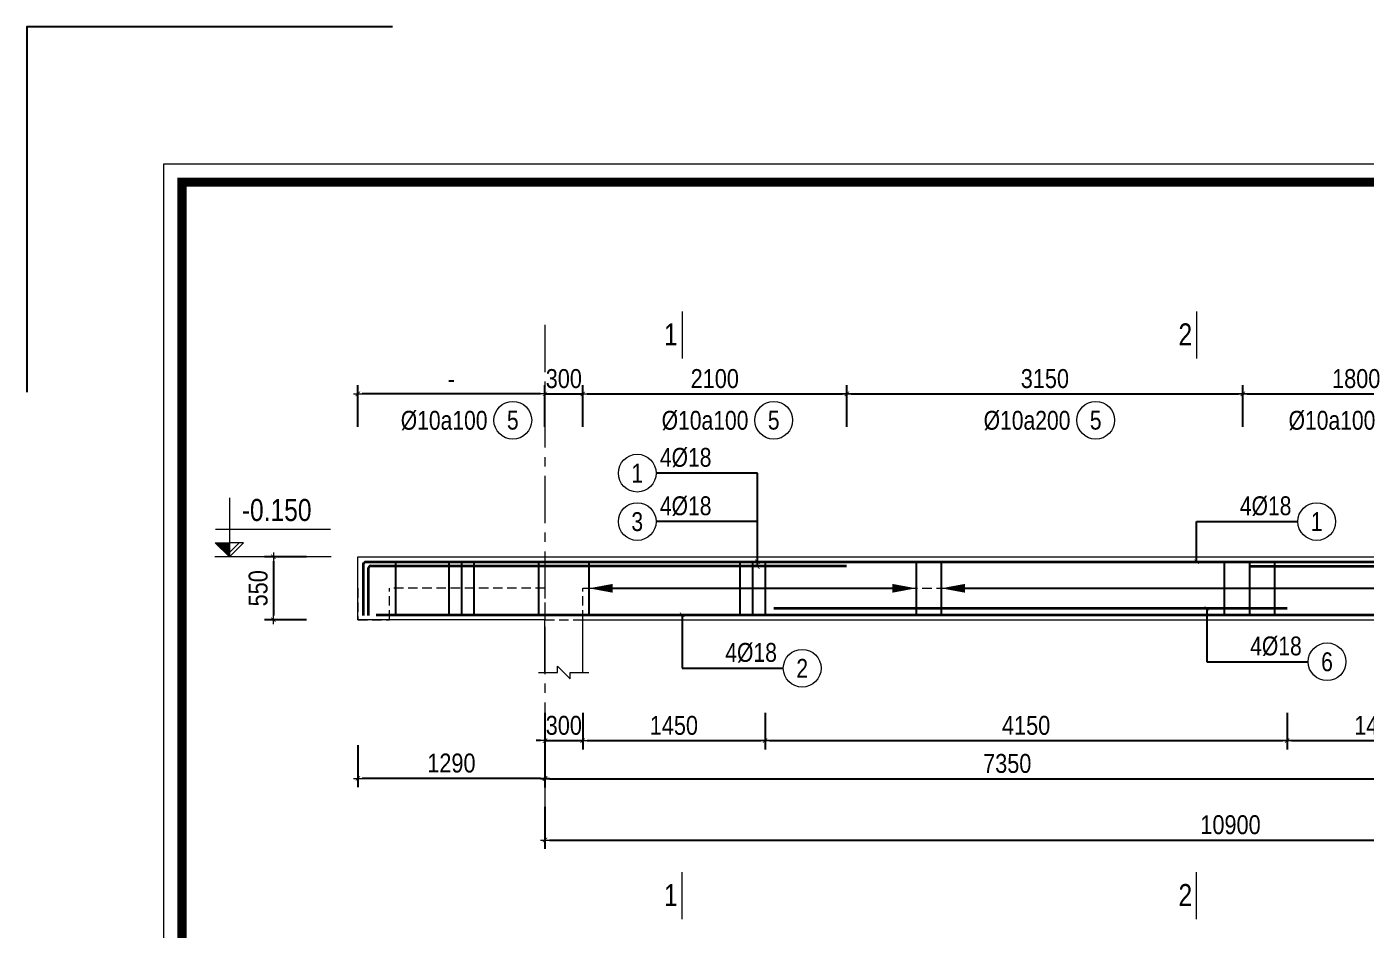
# Model space of a CAD drawing. Header units: millimetres. Extents: x 397144 to 10081729, y 99180 to 1327802.
# Drawn here: x 4906481 to 4917129, y 715401 to 722579 of the extents above; entities that cross this region are included whole.
import ezdxf
from ezdxf.enums import TextEntityAlignment as Align

# ---------------------------------------------------------------- set-up
doc = ezdxf.new("R2010")
doc.units = ezdxf.units.MM
doc.header["$PDSIZE"] = -10
doc.linetypes.add('CENTER', pattern=[2, 1.25, -0.25, 0.25, -0.25])
doc.linetypes.add('HIDDEN', pattern=[0.375, 0.25, -0.125])
doc.layers.get('0').update_dxf_attribs({"linetype": 'CONTINUOUS'})
doc.layers.get('Defpoints').update_dxf_attribs({"color": 12, "linetype": 'CONTINUOUS'})
for name, color, linetype, lineweight in [('kata_dim', 8, 'CONTINUOUS', 13), ('kata_grid', 8, 'CENTER', 13), ('kata_net khuat', 9, 'HIDDEN', 5), ('kata_net manh', 8, 'CONTINUOUS', 5), ('kata_net thay', 4, 'CONTINUOUS', 20), ('kata_text', 7, 'CONTINUOUS', 20), ('kata_thep chu', 1, 'CONTINUOUS', 35), ('kata_thep dai', 220, 'CONTINUOUS', 25)]:
    doc.layers.add(name, color=color, linetype=linetype, lineweight=lineweight)
doc.styles.add('kata_text', font='arial.ttf', dxfattribs={"width": 0.8})
doc.styles.add('Star-HelCon', font='VHELVCN_0.TTF')
doc.dimstyles.new('kata_dim_70', dxfattribs={"dimscale": 70, "dimtxt": 2.15, "dimasz": 0.5, "dimexe": 1, "dimexo": 2, "dimtad": 1, "dimdec": 0, "dimrnd": 5, "dimzin": 0, "dimdsep": 46, "dimtxsty": 'Star-HelCon', "dimblk": 'kata_block_ArchTick', "dimcen": 0.09, "dimdle": 1.2, "dimclrd": 8, "dimclre": 8, "dimclrt": 3, "dimadec": 0, "dimazin": 0, "dimtfac": 1, "dimtdec": 0, "dimtix": 1, "dimtmove": 2, "dimatfit": 3, "dimfxl": 3.75, "dimfxlon": 1, "dimtolj": 1, "dimtzin": 0, "dimarcsym": 0})
doc.dimstyles.new('kata_rai_thep', dxfattribs={"dimtxt": 2, "dimasz": 1, "dimexe": 0, "dimexo": 0, "dimtad": 1, "dimdec": 0, "dimzin": 12, "dimdsep": 46, "dimtxsty": 'kata_text', "dimblk": 'kata_block_RUNTIC', "dimcen": 0, "dimse1": 1, "dimse2": 1, "dimclrd": 6, "dimclre": 6, "dimclrt": 7, "dimadec": 0, "dimazin": 3, "dimtfac": 1, "dimtdec": 0, "dimtmove": 2, "dimatfit": 3, "dimldrblk": 'kata_block_LEADERTIC', "dimfxl": 1, "dimtolj": 1, "dimtzin": 0, "dimlwd": -1, "dimlwe": -1, "dimarcsym": 0})

# ---------------------------------------------------------------- blocks, each defined once
blk = doc.blocks.new('kata_block_ArchTick')
at = {"color": 8}
blk.add_line((1, 0), (-1, 0), dxfattribs=at)
at = {"color": 8, "const_width": 0.15}
blk.add_lwpolyline([(-0.5, -0.5), (0.5, 0.5)], dxfattribs=at)
blk = doc.blocks.new('*D21')
at = {"layer": 'Defpoints', "color": 0, "transparency": 16777216}
for p in [(4910900.505441619, 719662.5706459975), (4910600.505441619, 718367.5706459975), (4910900.505441619, 718367.5706459975)]:
    blk.add_point(p, dxfattribs=at)
at = {"layer": 'kata_dim', "color": 8, "lineweight": -2, "transparency": 16777216}
for p, q in [((4910600.505441619, 719400.0706459975), (4910600.505441619, 719732.5706459975)), ((4910900.505441619, 719400.0706459975), (4910900.505441619, 719732.5706459975)), ((4910565.505441619, 719662.5706459975), (4910530.505441619, 719662.5706459975)), ((4910600.505441619, 719662.5706459975), (4910900.505441619, 719662.5706459975)), ((4910935.505441619, 719662.5706459975), (4910970.505441619, 719662.5706459975))]:
    blk.add_line(p, q, dxfattribs=at)
at = {"layer": 'kata_dim', "color": 8, "lineweight": -2, "transparency": 16777216, "xscale": 35, "yscale": 35, "zscale": 35}
blk.add_blockref('kata_block_ArchTick', (4910600.505441619, 719662.5706459975), dxfattribs=at)
at = {"layer": 'kata_dim', "color": 8, "lineweight": -2, "transparency": 16777216, "xscale": 35, "yscale": 35, "zscale": 35, "rotation": 180}
blk.add_blockref('kata_block_ArchTick', (4910900.505441619, 719662.5706459975), dxfattribs=at)
at = {"layer": 'kata_dim', "color": 3, "transparency": 16777216, "insert": (4910750.505441619, 719783.1759793309), "char_height": 150.5, "attachment_point": 5, "style": 'Star-HelCon'}
blk.add_mtext('\\A1;300', dxfattribs=at)
blk = doc.blocks.new('*D22')
at = {"layer": 'Defpoints', "color": 0, "transparency": 16777216}
for p in [(4913000.505441619, 719662.5706459975), (4910900.505441619, 718367.5706459975), (4913000.505441619, 718367.5706459975)]:
    blk.add_point(p, dxfattribs=at)
at = {"layer": 'kata_dim', "color": 8, "lineweight": -2, "transparency": 16777216}
for p, q in [((4910900.505441619, 719400.0706459975), (4910900.505441619, 719732.5706459975)), ((4913000.505441619, 719400.0706459975), (4913000.505441619, 719732.5706459975)), ((4910935.505441619, 719662.5706459975), (4912965.505441619, 719662.5706459975))]:
    blk.add_line(p, q, dxfattribs=at)
at = {"layer": 'kata_dim', "color": 8, "lineweight": -2, "transparency": 16777216, "xscale": 35, "yscale": 35, "zscale": 35, "rotation": 180}
blk.add_blockref('kata_block_ArchTick', (4910900.505441619, 719662.5706459975), dxfattribs=at)
at = {"layer": 'kata_dim', "color": 8, "lineweight": -2, "transparency": 16777216, "xscale": 35, "yscale": 35, "zscale": 35}
blk.add_blockref('kata_block_ArchTick', (4913000.505441619, 719662.5706459975), dxfattribs=at)
at = {"layer": 'kata_dim', "color": 3, "transparency": 16777216, "insert": (4911950.505441619, 719783.1759793309), "char_height": 150.5, "attachment_point": 5, "style": 'Star-HelCon'}
blk.add_mtext('\\A1;2100', dxfattribs=at)
blk = doc.blocks.new('*D23')
at = {"layer": 'Defpoints', "color": 0, "transparency": 16777216}
for p in [(4916148.992663968, 719662.5706459975), (4913000.505441619, 718367.5706459975), (4916148.992663968, 718367.5706459975)]:
    blk.add_point(p, dxfattribs=at)
at = {"layer": 'kata_dim', "color": 8, "lineweight": -2, "transparency": 16777216}
for p, q in [((4913000.505441619, 719400.0706459975), (4913000.505441619, 719732.5706459975)), ((4916148.992663968, 719400.0706459975), (4916148.992663968, 719732.5706459975)), ((4913035.505441619, 719662.5706459975), (4916113.992663968, 719662.5706459975))]:
    blk.add_line(p, q, dxfattribs=at)
at = {"layer": 'kata_dim', "color": 8, "lineweight": -2, "transparency": 16777216, "xscale": 35, "yscale": 35, "zscale": 35, "rotation": 180}
blk.add_blockref('kata_block_ArchTick', (4913000.505441619, 719662.5706459975), dxfattribs=at)
at = {"layer": 'kata_dim', "color": 8, "lineweight": -2, "transparency": 16777216, "xscale": 35, "yscale": 35, "zscale": 35}
blk.add_blockref('kata_block_ArchTick', (4916148.992663968, 719662.5706459975), dxfattribs=at)
at = {"layer": 'kata_dim', "color": 3, "transparency": 16777216, "insert": (4914574.749052794, 719783.1759793309), "char_height": 150.5, "attachment_point": 5, "style": 'Star-HelCon'}
blk.add_mtext('\\A1;3150', dxfattribs=at)
blk = doc.blocks.new('*D24')
at = {"layer": 'Defpoints', "color": 0, "transparency": 16777216}
for p in [(4917950.505441621, 719662.5706459975), (4916148.992663968, 718367.5706459975), (4917950.505441621, 718367.5706459975)]:
    blk.add_point(p, dxfattribs=at)
at = {"layer": 'kata_dim', "color": 8, "lineweight": -2, "transparency": 16777216}
for p, q in [((4916148.992663968, 719400.0706459975), (4916148.992663968, 719732.5706459975)), ((4917950.505441621, 719400.0706459975), (4917950.505441621, 719732.5706459975)), ((4916183.992663968, 719662.5706459975), (4917915.505441621, 719662.5706459975))]:
    blk.add_line(p, q, dxfattribs=at)
at = {"layer": 'kata_dim', "color": 8, "lineweight": -2, "transparency": 16777216, "xscale": 35, "yscale": 35, "zscale": 35, "rotation": 180}
blk.add_blockref('kata_block_ArchTick', (4916148.992663968, 719662.5706459975), dxfattribs=at)
at = {"layer": 'kata_dim', "color": 8, "lineweight": -2, "transparency": 16777216, "xscale": 35, "yscale": 35, "zscale": 35}
blk.add_blockref('kata_block_ArchTick', (4917950.505441621, 719662.5706459975), dxfattribs=at)
at = {"layer": 'kata_dim', "color": 3, "transparency": 16777216, "insert": (4917049.749052795, 719783.1759793309), "char_height": 150.5, "attachment_point": 5, "style": 'Star-HelCon'}
blk.add_mtext('\\A1;1800', dxfattribs=at)
blk = doc.blocks.new('*D25')
at = {"layer": 'Defpoints', "color": 0, "transparency": 16777216}
for p in [(4909371.840903996, 718367.5706459978), (4908441.840904029, 717867.5706459978), (4909371.840903996, 717867.5706459978)]:
    blk.add_point(p, dxfattribs=at)
at = {"layer": 'kata_dim', "color": 8, "lineweight": -2, "transparency": 16777216}
for p, q in [((4908704.340904029, 718367.5706459978), (4908371.840904029, 718367.5706459978)), ((4908441.840904029, 718332.5706459978), (4908441.840904029, 717902.5706459978)), ((4908704.340904029, 717867.5706459978), (4908371.840904029, 717867.5706459978))]:
    blk.add_line(p, q, dxfattribs=at)
at = {"layer": 'kata_dim', "color": 8, "lineweight": -2, "transparency": 16777216, "xscale": 35, "yscale": 35, "zscale": 35}
for p, rotation in [((4908441.840904029, 718367.5706459978), 90), ((4908441.840904029, 717867.5706459978), 270)]:
    blk.add_blockref('kata_block_ArchTick', p, dxfattribs=dict(at, rotation=rotation))
at = {"layer": 'kata_dim', "color": 3, "transparency": 16777216, "insert": (4908321.235570695, 718117.5706459963), "char_height": 150.5, "attachment_point": 5, "rotation": 90, "style": 'Star-HelCon'}
blk.add_mtext('\\A1;550', dxfattribs=at)
blk = doc.blocks.new('kata_block_CT')
blk.add_hatch(color=256).paths.add_polyline_path([(0, 1.596954857557648), (-1.612010908633238, 1.596954857557648), (0, 0)])
at = {"ltscale": 50}
h = blk.add_hatch(dxfattribs=at)
h.set_pattern_fill('ANSI31', color=8, scale=1.406250541793835, style=0)
h.set_pattern_definition([(45.00000000000001, (0, 5.456968210637569e-12), (-3.157122508925224, 3.157122508925225), [])])
h.paths.add_polyline_path([(0, 1.596954857557648), (0, 0), (1.612010908924276, 1.596954857557648)])
at = {"color": 8, "ltscale": 50}
for p, q in [((-1.592704896858777, 3.140833880479477), (11.46947077315417, 3.140833880479477)), ((11.56125648126181, 5.456968210637569e-12), (-1.63869572513795, 5.456968210637569e-12))]:
    blk.add_line(p, q, dxfattribs=at)
for points in [[(0, 6.69495074864426), (0, 0)], [(0, 0), (-1.612010908633238, 1.596954857557648), (0, 1.596954857557648)], [(0, 0), (1.612010908924276, 1.596954857557648), (0, 1.596954857557648)]]:
    blk.add_lwpolyline(points, dxfattribs=at)
at = {"color": 3, "style": 'kata_text', "width": 0.8}
blk.add_attdef('CT', (1.409564409346785, 4.068271311703938), '', height=2.5, dxfattribs=at)
blk = doc.blocks.new('*D26')
at = {"layer": 'Defpoints', "color": 0, "transparency": 16777216}
for p in [(4910600.505441619, 717267.0839927031), (4910900.505441619, 717267.0839927031), (4910900.505441619, 716907.0839927031)]:
    blk.add_point(p, dxfattribs=at)
at = {"layer": 'kata_dim', "color": 8, "lineweight": -2, "transparency": 16777216}
for p, q in [((4910600.505441619, 717127.0839927031), (4910600.505441619, 716837.0839927031)), ((4910900.505441619, 717127.0839927031), (4910900.505441619, 716837.0839927031)), ((4910565.505441619, 716907.0839927031), (4910530.505441619, 716907.0839927031)), ((4910600.505441619, 716907.0839927031), (4910900.505441619, 716907.0839927031)), ((4910935.505441619, 716907.0839927031), (4910970.505441619, 716907.0839927031))]:
    blk.add_line(p, q, dxfattribs=at)
at = {"layer": 'kata_dim', "color": 8, "lineweight": -2, "transparency": 16777216, "xscale": 35, "yscale": 35, "zscale": 35}
blk.add_blockref('kata_block_ArchTick', (4910600.505441619, 716907.0839927031), dxfattribs=at)
at = {"layer": 'kata_dim', "color": 8, "lineweight": -2, "transparency": 16777216, "xscale": 35, "yscale": 35, "zscale": 35, "rotation": 180}
blk.add_blockref('kata_block_ArchTick', (4910900.505441619, 716907.0839927031), dxfattribs=at)
at = {"layer": 'kata_dim', "color": 3, "transparency": 16777216, "insert": (4910750.505441619, 717027.6893260365), "char_height": 150.5, "attachment_point": 5, "style": 'Star-HelCon'}
blk.add_mtext('\\A1;300', dxfattribs=at)
blk = doc.blocks.new('*D27')
at = {"layer": 'Defpoints', "color": 0, "transparency": 16777216}
for p in [(4921500.505441619, 717867.5706459975), (4910600.505441619, 717447.5706459975), (4921500.505441619, 716117.5706459975)]:
    blk.add_point(p, dxfattribs=at)
at = {"layer": 'kata_dim', "color": 8, "lineweight": -2, "transparency": 16777216}
for p, q in [((4910600.505441619, 716380.0706459975), (4910600.505441619, 716047.5706459975)), ((4921500.505441619, 716380.0706459975), (4921500.505441619, 716047.5706459975)), ((4910635.505441619, 716117.5706459975), (4921465.505441619, 716117.5706459975))]:
    blk.add_line(p, q, dxfattribs=at)
at = {"layer": 'kata_dim', "color": 8, "lineweight": -2, "transparency": 16777216, "xscale": 35, "yscale": 35, "zscale": 35, "rotation": 180}
blk.add_blockref('kata_block_ArchTick', (4910600.505441619, 716117.5706459975), dxfattribs=at)
at = {"layer": 'kata_dim', "color": 8, "lineweight": -2, "transparency": 16777216, "xscale": 35, "yscale": 35, "zscale": 35}
blk.add_blockref('kata_block_ArchTick', (4921500.505441619, 716117.5706459975), dxfattribs=at)
at = {"layer": 'kata_dim', "color": 3, "transparency": 16777216, "insert": (4916050.505441619, 716238.1759793309), "char_height": 150.5, "attachment_point": 5, "style": 'Star-HelCon'}
blk.add_mtext('\\A1;10900', dxfattribs=at)
blk = doc.blocks.new('kata_block_RUNTIC')
at = {"layer": 'kata_dim', "color": 6}
blk.add_line((0, 0.75), (0, -0.75), dxfattribs=at)
blk.add_lwpolyline([(0, 0, 0, 1, 0), (-2.69999999999709, 0, 1, 1, 0)], format="xyseb", dxfattribs=at)
blk = doc.blocks.new('*D28')
at = {"layer": 'Defpoints', "color": 6, "transparency": 16777216}
blk.add_line((4911020.505441619, 718117.5706459975), (4913480.505441619, 718117.5706459975), dxfattribs=at)
at = {"layer": 'Defpoints', "color": 0, "transparency": 16777216}
for p in [(4910950.505441619, 718117.5706459975), (4913550.505441619, 718117.5706459975), (4913550.505441619, 718117.5706459975)]:
    blk.add_point(p, dxfattribs=at)
at = {"layer": 'Defpoints', "color": 6, "transparency": 16777216, "xscale": 70, "yscale": 70, "zscale": 70, "rotation": 180}
blk.add_blockref('kata_block_RUNTIC', (4910950.505441619, 718117.5706459975), dxfattribs=at)
at = {"layer": 'Defpoints', "color": 6, "transparency": 16777216, "xscale": 70, "yscale": 70, "zscale": 70}
blk.add_blockref('kata_block_RUNTIC', (4913550.505441619, 718117.5706459975), dxfattribs=at)
blk = doc.blocks.new('kata_block_LEADERTIC')
at = {"layer": 'kata_dim', "color": 6}
blk.add_lwpolyline([(0, 0, 0, 1, 0), (-2.69999999999709, 0, 1, 1, 0)], format="xyseb", dxfattribs=at)
blk = doc.blocks.new('*D29')
at = {"layer": 'Defpoints', "color": 6, "transparency": 16777216}
blk.add_line((4913820.505441619, 718117.5706459975), (4918580.505441619, 718117.5706459975), dxfattribs=at)
at = {"layer": 'Defpoints', "color": 0, "transparency": 16777216}
for p in [(4913750.505441619, 718117.5706459975), (4918650.505441619, 718117.5706459975), (4918650.505441619, 718117.5706459975)]:
    blk.add_point(p, dxfattribs=at)
at = {"layer": 'Defpoints', "color": 6, "transparency": 16777216, "xscale": 70, "yscale": 70, "zscale": 70, "rotation": 180}
blk.add_blockref('kata_block_RUNTIC', (4913750.505441619, 718117.5706459975), dxfattribs=at)
at = {"layer": 'Defpoints', "color": 6, "transparency": 16777216, "xscale": 70, "yscale": 70, "zscale": 70}
blk.add_blockref('kata_block_RUNTIC', (4918650.505441619, 718117.5706459975), dxfattribs=at)
blk = doc.blocks.new('*U11')
blk.add_circle((2.5, 0), 2.5)
at = {"layer": 'kata_text', "color": 3, "style": 'kata_text', "width": 0.8}
blk.add_attdef('DK2', text='', height=2.5, dxfattribs=at).set_placement((-0.85, 0.8455043070534884), align=Align.RIGHT)
at = {"layer": 'kata_text', "color": 7, "style": 'kata_text', "width": 0.8}
blk.add_attdef('SH3', text='', height=2.5, dxfattribs=at).set_placement((2.5, 0), align=Align.MIDDLE)
blk = doc.blocks.new('*U14')
blk.add_circle((2.5, 0), 2.5)
at = {"layer": 'kata_text', "color": 3, "style": 'kata_text', "width": 0.8}
blk.add_attdef('DKKC2', text='', height=2.5, dxfattribs=at).set_placement((-0.85, -1.249999999999998), align=Align.RIGHT)
at = {"layer": 'kata_text', "color": 7, "style": 'kata_text', "width": 0.8}
blk.add_attdef('SH3', text='', height=2.5, dxfattribs=at).set_placement((2.5, 0), align=Align.MIDDLE)
blk = doc.blocks.new('kata_block_SECBAL')
at = {"color": 0, "linetype": 'ByBlock', "lineweight": -2}
blk.add_line((9.278846846427768e-07, 4.357142857143117), (0, -1), dxfattribs=at)
at = {"color": 0, "linetype": 'ByBlock', "lineweight": -2, "style": 'kata_text', "width": 0.8}
blk.add_attdef('DETAIL', text='', height=2.5, dxfattribs=at).set_placement((-0.4999587343882013, 1.749873724336794), align=Align.MIDDLE_RIGHT)
blk = doc.blocks.new('*U15')
at = {"color": 0, "linetype": 'ByBlock', "lineweight": -2}
blk.add_line((9.278846826760661e-07, -1), (1.966710793847991e-15, 4.357142857143117), dxfattribs=at)
at = {"color": 0, "linetype": 'ByBlock', "lineweight": -2, "style": 'kata_text', "width": 0.8}
blk.add_attdef('DETAIL', text='', height=2.5, dxfattribs=at).set_placement((-0.4999587343882013, 1.749873724336794), align=Align.MIDDLE_RIGHT)
blk = doc.blocks.new('*U12')
blk.add_circle((-2.5, 0), 2.5)
at = {"layer": 'kata_text', "color": 3, "style": 'kata_text', "width": 0.8}
blk.add_attdef('DK1', (0.5, 0.8455043070534884), '', height=2.5, dxfattribs=at)
at = {"layer": 'kata_text', "color": 7, "style": 'kata_text', "width": 0.8}
blk.add_attdef('SH2', text='', height=2.5, dxfattribs=at).set_placement((-2.5, 0), align=Align.MIDDLE)
blk = doc.blocks.new('CHG_XX_Khung ten')
blk.add_lwpolyline([(15, 578.9999998350979), (826, 578.9999998350979), (826, 14.99999983509792), (15, 14.99999983509792)], close=True)
at = {"color": 4, "linetype": 'Continuous', "const_width": 1}
blk.add_lwpolyline([(17.00000000000006, 576.9999998350979), (824.0000000000001, 576.9999998350979), (824, 16.99999983509827), (16.99999999999994, 16.99999983509838)], close=True, dxfattribs=at)
at = {"layer": 'Defpoints', "color": 1, "ltscale": 2}
blk.add_lwpolyline([(40.05748542333913, 593.9999998350979), (0, 593.9999998350979), (0, 553.9999998350979)], dxfattribs=at)
blk = doc.blocks.new('*D46')
at = {"layer": 'Defpoints', "color": 0, "transparency": 16777216}
for p in [(4909113.567200353, 717867.5706459975), (4910600.505441619, 717790.455728624), (4909113.567200353, 716607.5706459975)]:
    blk.add_point(p, dxfattribs=at)
at = {"layer": 'kata_dim', "color": 8, "lineweight": -2, "transparency": 16777216}
for p, q in [((4909113.567200353, 716870.0706459975), (4909113.567200353, 716537.5706459975)), ((4910600.505441619, 716870.0706459975), (4910600.505441619, 716537.5706459975)), ((4910565.505441619, 716607.5706459975), (4909148.567200353, 716607.5706459975))]:
    blk.add_line(p, q, dxfattribs=at)
at = {"layer": 'kata_dim', "color": 8, "lineweight": -2, "transparency": 16777216, "xscale": 35, "yscale": 35, "zscale": 35, "rotation": 180}
blk.add_blockref('kata_block_ArchTick', (4909113.567200353, 716607.5706459975), dxfattribs=at)
at = {"layer": 'kata_dim', "color": 8, "lineweight": -2, "transparency": 16777216, "xscale": 35, "yscale": 35, "zscale": 35}
blk.add_blockref('kata_block_ArchTick', (4910600.505441619, 716607.5706459975), dxfattribs=at)
at = {"layer": 'kata_dim', "color": 3, "transparency": 16777216, "insert": (4909857.036320986, 716728.1759793309), "char_height": 150.5, "attachment_point": 5, "style": 'Star-HelCon'}
blk.add_mtext('\\A1;1290', dxfattribs=at)
blk = doc.blocks.new('*D47')
at = {"layer": 'Defpoints', "color": 0, "transparency": 16777216}
for p in [(4909113.567200353, 719662.5706459975), (4910600.505441619, 718367.5706459975), (4909113.567200353, 718117.5706459975)]:
    blk.add_point(p, dxfattribs=at)
at = {"layer": 'kata_dim', "color": 8, "lineweight": -2, "transparency": 16777216}
for p, q in [((4909113.567200353, 719400.0706459975), (4909113.567200353, 719732.5706459975)), ((4910600.505441619, 719400.0706459975), (4910600.505441619, 719732.5706459975)), ((4910565.505441619, 719662.5706459975), (4909148.567200353, 719662.5706459975))]:
    blk.add_line(p, q, dxfattribs=at)
at = {"layer": 'kata_dim', "color": 8, "lineweight": -2, "transparency": 16777216, "xscale": 35, "yscale": 35, "zscale": 35, "rotation": 180}
blk.add_blockref('kata_block_ArchTick', (4909113.567200353, 719662.5706459975), dxfattribs=at)
at = {"layer": 'kata_dim', "color": 8, "lineweight": -2, "transparency": 16777216, "xscale": 35, "yscale": 35, "zscale": 35}
blk.add_blockref('kata_block_ArchTick', (4910600.505441619, 719662.5706459975), dxfattribs=at)
at = {"layer": 'kata_dim', "color": 3, "transparency": 16777216, "insert": (4909857.036320986, 719781.5706459975), "char_height": 150.5, "attachment_point": 5, "style": 'Star-HelCon'}
blk.add_mtext('\\A1;-', dxfattribs=at)
blk = doc.blocks.new('*D48')
at = {"layer": 'Defpoints', "color": 0, "ltscale": 0.8, "transparency": 16777216}
for p in [(4910900.505441619, 717267.0839927031), (4912350.50544162, 717267.0839927031), (4912350.50544162, 716907.0839927031)]:
    blk.add_point(p, dxfattribs=at)
at = {"layer": 'kata_dim', "color": 8, "lineweight": -2, "ltscale": 0.8, "transparency": 16777216}
for p, q in [((4910900.505441619, 717127.0839927031), (4910900.505441619, 716837.0839927031)), ((4912350.50544162, 717127.0839927031), (4912350.50544162, 716837.0839927031)), ((4910935.505441619, 716907.0839927031), (4912315.50544162, 716907.0839927031))]:
    blk.add_line(p, q, dxfattribs=at)
at = {"layer": 'kata_dim', "color": 8, "lineweight": -2, "ltscale": 0.8, "transparency": 16777216, "xscale": 35, "yscale": 35, "zscale": 35, "rotation": 180}
blk.add_blockref('kata_block_ArchTick', (4910900.505441619, 716907.0839927031), dxfattribs=at)
at = {"layer": 'kata_dim', "color": 8, "lineweight": -2, "ltscale": 0.8, "transparency": 16777216, "xscale": 35, "yscale": 35, "zscale": 35}
blk.add_blockref('kata_block_ArchTick', (4912350.50544162, 716907.0839927031), dxfattribs=at)
at = {"layer": 'kata_dim', "color": 3, "ltscale": 0.8, "transparency": 16777216, "insert": (4911625.505441619, 717027.6893260365), "char_height": 150.5, "attachment_point": 5, "style": 'Star-HelCon'}
blk.add_mtext('\\A1;1450', dxfattribs=at)
blk = doc.blocks.new('*D49')
at = {"layer": 'Defpoints', "color": 0, "ltscale": 0.8, "transparency": 16777216}
for p in [(4912350.50544162, 717267.0839927031), (4916500.50544162, 717267.0839927031), (4916500.50544162, 716907.0839927031)]:
    blk.add_point(p, dxfattribs=at)
at = {"layer": 'kata_dim', "color": 8, "lineweight": -2, "ltscale": 0.8, "transparency": 16777216}
for p, q in [((4912350.50544162, 717127.0839927031), (4912350.50544162, 716837.0839927031)), ((4916500.50544162, 717127.0839927031), (4916500.50544162, 716837.0839927031)), ((4912385.50544162, 716907.0839927031), (4916465.50544162, 716907.0839927031))]:
    blk.add_line(p, q, dxfattribs=at)
at = {"layer": 'kata_dim', "color": 8, "lineweight": -2, "ltscale": 0.8, "transparency": 16777216, "xscale": 35, "yscale": 35, "zscale": 35, "rotation": 180}
blk.add_blockref('kata_block_ArchTick', (4912350.50544162, 716907.0839927031), dxfattribs=at)
at = {"layer": 'kata_dim', "color": 8, "lineweight": -2, "ltscale": 0.8, "transparency": 16777216, "xscale": 35, "yscale": 35, "zscale": 35}
blk.add_blockref('kata_block_ArchTick', (4916500.50544162, 716907.0839927031), dxfattribs=at)
at = {"layer": 'kata_dim', "color": 3, "ltscale": 0.8, "transparency": 16777216, "insert": (4914425.50544162, 717027.6893260365), "char_height": 150.5, "attachment_point": 5, "style": 'Star-HelCon'}
blk.add_mtext('\\A1;4150', dxfattribs=at)
blk = doc.blocks.new('*D474')
at = {"layer": 'Defpoints', "color": 0, "ltscale": 0.8, "transparency": 16777216}
for p in [(4917950.50544162, 717127.0839927031), (4910600.505441619, 716964.4388345219), (4917950.50544162, 716604.4388345219)]:
    blk.add_point(p, dxfattribs=at)
at = {"layer": 'kata_dim', "color": 8, "lineweight": -2, "ltscale": 0.8, "transparency": 16777216}
for p, q in [((4910600.505441619, 716824.4388345219), (4910600.505441619, 716534.4388345219)), ((4917950.50544162, 716866.9388345219), (4917950.50544162, 716534.4388345219)), ((4910635.505441619, 716604.4388345219), (4917915.50544162, 716604.4388345219))]:
    blk.add_line(p, q, dxfattribs=at)
at = {"layer": 'kata_dim', "color": 8, "lineweight": -2, "ltscale": 0.8, "transparency": 16777216, "xscale": 35, "yscale": 35, "zscale": 35, "rotation": 180}
blk.add_blockref('kata_block_ArchTick', (4910600.505441619, 716604.4388345219), dxfattribs=at)
at = {"layer": 'kata_dim', "color": 8, "lineweight": -2, "ltscale": 0.8, "transparency": 16777216, "xscale": 35, "yscale": 35, "zscale": 35}
blk.add_blockref('kata_block_ArchTick', (4917950.50544162, 716604.4388345219), dxfattribs=at)
at = {"layer": 'kata_dim', "color": 3, "ltscale": 0.8, "transparency": 16777216, "insert": (4914275.505441619, 716725.0441678553), "char_height": 150.5, "attachment_point": 5, "style": 'Star-HelCon'}
blk.add_mtext('\\A1;7350', dxfattribs=at)
blk = doc.blocks.new('*D475')
at = {"layer": 'Defpoints', "color": 0, "ltscale": 0.8, "transparency": 16777216}
for p in [(4916500.50544162, 717267.0839927031), (4917950.50544162, 717267.0839927031), (4917950.50544162, 716907.0839927031)]:
    blk.add_point(p, dxfattribs=at)
at = {"layer": 'kata_dim', "color": 8, "lineweight": -2, "ltscale": 0.8, "transparency": 16777216}
for p, q in [((4916500.50544162, 717127.0839927031), (4916500.50544162, 716837.0839927031)), ((4917950.50544162, 717127.0839927031), (4917950.50544162, 716837.0839927031)), ((4916535.50544162, 716907.0839927031), (4917915.50544162, 716907.0839927031))]:
    blk.add_line(p, q, dxfattribs=at)
at = {"layer": 'kata_dim', "color": 8, "lineweight": -2, "ltscale": 0.8, "transparency": 16777216, "xscale": 35, "yscale": 35, "zscale": 35, "rotation": 180}
blk.add_blockref('kata_block_ArchTick', (4916500.50544162, 716907.0839927031), dxfattribs=at)
at = {"layer": 'kata_dim', "color": 8, "lineweight": -2, "ltscale": 0.8, "transparency": 16777216, "xscale": 35, "yscale": 35, "zscale": 35}
blk.add_blockref('kata_block_ArchTick', (4917950.50544162, 716907.0839927031), dxfattribs=at)
at = {"layer": 'kata_dim', "color": 3, "ltscale": 0.8, "transparency": 16777216, "insert": (4917225.50544162, 717027.6893260365), "char_height": 150.5, "attachment_point": 5, "style": 'Star-HelCon'}
blk.add_mtext('\\A1;1450', dxfattribs=at)

msp = doc.modelspace()

# ---------------------------------------------------------------- block references
at = {"layer": 'kata_net thay', "xscale": 72.589395827735, "yscale": 72.589395827735, "zscale": 72.589395827735}
msp.add_blockref('CHG_XX_Khung ten', (4906481.368317187, 679461.1649979055), dxfattribs=at)

# ---------------------------------------------------------------- next in the draw order: linework, layer by layer
at = {"layer": 'kata_dim'}
msp.add_lwpolyline([(4910550.505441619, 717447.5706459975), (4910700.505441619, 717447.5706459975), (4910700.505441619, 717497.5706459975), (4910800.505441619, 717397.5706459975), (4910800.505441619, 717447.5706459975), (4910950.505441619, 717447.5706459975)], dxfattribs=at)
at = {"layer": 'kata_grid', "ltscale": 300}
msp.add_line((4910600.505441619, 720210.8964550975), (4910600.505441619, 716035.8964550975), dxfattribs=at)
at = {"layer": 'kata_net khuat', "ltscale": 300}
for p, q in [((4909113.567200353, 718367.5706459975), (4909363.567200353, 718367.5706459975)), ((4910600.505441619, 718367.5706459975), (4910900.505441619, 718367.5706459975)), ((4910600.505441619, 718117.5706459975), (4909363.567200353, 718117.5706459975)), ((4910900.505441619, 718117.5706459975), (4921500.505441619, 718117.5706459975))]:
    msp.add_line(p, q, dxfattribs=at)
for points in [[(4909113.567200353, 718117.5706459975), (4909113.567200353, 717867.5706459975), (4909363.567200353, 717867.5706459975), (4909363.567200353, 718117.5706459975)], [(4910600.505441619, 718117.5706459975), (4910600.505441619, 717867.5706459975), (4910900.505441619, 717867.5706459975), (4910900.505441619, 718117.5706459975)]]:
    msp.add_lwpolyline(points, dxfattribs=at)
at = {"layer": 'kata_net thay'}
msp.add_line((4910600.505441619, 718367.5706459975), (4917950.505441621, 718367.5706459975), dxfattribs=at)
for points in [[(4910600.505441619, 717447.5706459975), (4910600.505441619, 717867.5706459975), (4909113.567200353, 717867.5706459975), (4909113.567200353, 718367.5706459975), (4910600.505441619, 718367.5706459975)], [(4910900.505441619, 717447.5706459975), (4910900.505441619, 717867.5706459975), (4917950.50544162, 717867.5706459975)]]:
    msp.add_lwpolyline(points, dxfattribs=at)
at = {"layer": 'kata_thep chu'}
for p, q in [((4909196.572642868, 717901.2653486051), (4909196.572642868, 718276.2977299311)), ((4909216.572642868, 718296.2977299311), (4912997.38068945, 718296.297729931)), ((4909258.101363878, 717906.5706459975), (4921802.884140098, 717906.5706459974)), ((4916500.50544162, 717957.8162646727), (4912419.277616542, 717957.8162646724))]:
    msp.add_line(p, q, dxfattribs=at)
at = {"layer": 'kata_thep chu', "flags": 128}
for points in [[(4909158.567200353, 717901.7065528678), (4909158.567200353, 718308.5706459975, -0.414213562236706), (4909178.567200365, 718328.570645998), (4921830.506163783, 718328.5706459975)], [(4920250.505441619, 718289.5706459974), (4920250.505441619, 718289.5706459974, 0.4142135619963204), (4920250.505441619, 718289.5706459974), (4916200.505441619, 718289.5706459974)]]:
    msp.add_lwpolyline(points, format="xyb", dxfattribs=at)
at = {"layer": 'kata_thep chu'}
msp.add_arc((4909216.572642881, 718276.297729918), 20.00000001257285, 90, 179.9999999733196, dxfattribs=at)
at = {"layer": 'kata_thep dai', "ltscale": 52.5}
for p, q in [((4909413.567200353, 718332.5706459975), (4909413.567200353, 717902.5706459975)), ((4909836.220260138, 718332.5706459975), (4909836.220260138, 717902.5706459975)), ((4909936.220260138, 718332.5706459975), (4909936.220260138, 717902.5706459975)), ((4910036.220260138, 718332.5706459975), (4910036.220260138, 717902.5706459975)), ((4910550.505441619, 718332.5706459975), (4910550.505441619, 717902.5706459975)), ((4910950.505441619, 718332.5706459975), (4910950.505441619, 717902.5706459975)), ((4912150.505441619, 718332.5706459975), (4912150.505441619, 717902.5706459975)), ((4912250.505441619, 718332.5706459975), (4912250.505441619, 717902.5706459975)), ((4912350.505441619, 718332.5706459975), (4912350.505441619, 717902.5706459975)), ((4913550.505441619, 718332.5706459975), (4913550.505441619, 717902.5706459975)), ((4913750.505441619, 718332.5706459975), (4913750.505441619, 717902.5706459975)), ((4916000.505441619, 718332.5706459975), (4916000.505441619, 717902.5706459975)), ((4916200.505441619, 718332.5706459975), (4916200.505441619, 717902.5706459975)), ((4916400.505441619, 718332.5706459975), (4916400.505441619, 717902.5706459975))]:
    msp.add_line(p, q, dxfattribs=at)

# ---------------------------------------------------------------- next in the draw order: block references
at = {"layer": 'kata_dim', "color": 2, "xscale": 70, "yscale": 70, "zscale": 70}
for name, p, values in [('kata_block_SECBAL', (4911690.505441619, 720012.5706459975), {'DETAIL': '1'}), ('kata_block_SECBAL', (4915780.505441619, 720012.5706459975), {'DETAIL': '2'}), ('*U15', (4911690.505441619, 715557.5706459975), {'DETAIL': '1'}), ('*U15', (4915780.505441619, 715557.5706459975), {'DETAIL': '2'})]:
    msp.add_blockref(name, p, dxfattribs=at).add_auto_attribs(values)
at = {"layer": 'kata_net manh', "xscale": 60, "yscale": 60, "zscale": 60}
for name, p, values in [('*U14', (4910194.972141309, 719452.5706459975), {'SH3': '5', 'DKKC2': '%%C10a100'}), ('*U14', (4912269.017288299, 719452.5706459975), {'SH3': '5', 'DKKC2': '%%C10a100'}), ('*U14', (4914828.688191941, 719452.5706459975), {'SH3': '5', 'DKKC2': '%%C10a200'}), ('*U14', (4917252.883991553, 719452.5706459975), {'SH3': '5', 'DKKC2': '%%C10a100'}), ('*U12', (4911484.225127237, 719032.5706459975), {'SH2': '1', 'DK1': '4%%C18'}), ('*U12', (4911484.225127237, 718647.5706459975), {'SH2': '3', 'DK1': '4%%C18'}), ('*U11', (4916585.505441619, 718647.5706459975), {'SH3': '1', 'DK2': '4%%C18'}), ('*U11', (4912495.505441619, 717482.5706459975), {'SH3': '2', 'DK2': '4%%C18'}), ('*U11', (4916667.702627236, 717533.8162646724), {'SH3': '6', 'DK2': '4%%C18'})]:
    msp.add_blockref(name, p, dxfattribs=at).add_auto_attribs(values)
at = {"layer": 'kata_text', "xscale": 70, "yscale": 70, "zscale": 70}
msp.add_blockref('kata_block_CT', (4908091.840903994, 718367.5706459975), dxfattribs=at).add_auto_attribs({'CT': '-0.150'})

# ---------------------------------------------------------------- next in the draw order: dimensions: what is measured, and where the dimension line sits
at = {"layer": 'Defpoints'}
for p1, p2, picture, middle in [((4910950.505441619, 718117.5706459975), (4913550.505441619, 718117.5706459975), '*D28', (4912250.505441619, 718117.5706459975)), ((4913750.505441619, 718117.5706459975), (4918650.505441619, 718117.5706459975), '*D29', (4916200.505441619, 718117.5706459975))]:
    dim = msp.add_aligned_dim(p1=p1, p2=p2, distance=0, text=' ', dimstyle='kata_rai_thep', override={"dimscale": 70}, dxfattribs=at)
    dim.commit()
    dim.dimension.update_dxf_attribs({"geometry": picture, "text_midpoint": middle})
at = {"layer": 'kata_dim'}
for base, p1, p2, text, picture, middle in [((4909113.567200353, 719662.5706459975), (4910600.505441619, 718367.5706459975), (4909113.567200353, 718117.5706459975), '-', '*D47', (4909857.036320986, 719781.5706459975)), ((4909113.567200353, 716607.5706459975), (4910600.505441619, 717790.455728624), (4909113.567200353, 717867.5706459975), '1290', '*D46', (4909857.036320986, 716728.1759793309))]:
    dim = msp.add_linear_dim(base=base, p1=p1, p2=p2, text=text, dimstyle='kata_dim_70', dxfattribs=at)
    dim.commit()
    dim.dimension.update_dxf_attribs({"geometry": picture, "text_midpoint": middle})
for base, p1, p2, picture, middle in [((4910900.505441619, 719662.5706459975), (4910600.505441619, 718367.5706459975), (4910900.505441619, 718367.5706459975), '*D21', (4910750.505441619, 719783.1759793309)), ((4913000.505441619, 719662.5706459975), (4910900.505441619, 718367.5706459975), (4913000.505441619, 718367.5706459975), '*D22', (4911950.505441619, 719783.1759793309)), ((4916148.992663968, 719662.5706459975), (4913000.505441619, 718367.5706459975), (4916148.992663968, 718367.5706459975), '*D23', (4914574.749052794, 719783.1759793309)), ((4917950.505441621, 719662.5706459975), (4916148.992663968, 718367.5706459975), (4917950.505441621, 718367.5706459975), '*D24', (4917049.749052795, 719783.1759793309)), ((4921500.505441619, 716117.5706459975), (4910600.505441619, 717447.5706459975), (4921500.505441619, 717867.5706459975), '*D27', (4916050.505441619, 716238.1759793309)), ((4910900.505441619, 716907.0839927031), (4910600.505441619, 717267.0839927031), (4910900.505441619, 717267.0839927031), '*D26', (4910750.505441619, 717027.6893260365))]:
    dim = msp.add_linear_dim(base=base, p1=p1, p2=p2, dimstyle='kata_dim_70', dxfattribs=at)
    dim.commit()
    dim.dimension.update_dxf_attribs({"geometry": picture, "text_midpoint": middle})
dim = msp.add_linear_dim(base=(4908441.840904029, 717867.5706459978), p1=(4909371.840903994, 718367.5706459975), p2=(4909371.840903994, 717867.5706459975), angle=270, text='550', dimstyle='kata_dim_70', dxfattribs=at)
dim.commit()
dim.dimension.update_dxf_attribs({"geometry": '*D25', "text_midpoint": (4908321.235570695, 718117.5706459963)})
at = {"layer": 'kata_dim', "ltscale": 0.8}
for base, p1, p2, picture, middle in [((4912350.50544162, 716907.0839927031), (4910900.505441619, 717267.0839927031), (4912350.50544162, 717267.0839927031), '*D48', (4911625.505441619, 717027.6893260365)), ((4916500.50544162, 716907.0839927031), (4912350.50544162, 717267.0839927031), (4916500.50544162, 717267.0839927031), '*D49', (4914425.50544162, 717027.6893260365)), ((4917950.50544162, 716907.0839927031), (4916500.50544162, 717267.0839927031), (4917950.50544162, 717267.0839927031), '*D475', (4917225.50544162, 717027.6893260365)), ((4917950.50544162, 716604.4388345219), (4910600.505441619, 716964.4388345219), (4917950.50544162, 717127.0839927031), '*D474', (4914275.505441619, 716725.0441678553))]:
    dim = msp.add_linear_dim(base=base, p1=p1, p2=p2, dimstyle='kata_dim_70', dxfattribs=at)
    dim.commit()
    dim.dimension.update_dxf_attribs({"geometry": picture, "text_midpoint": middle})

# ---------------------------------------------------------------- next in the draw order: leaders
at = {"layer": 'kata_net manh'}
for points in [[(4912289.225127237, 718328.5706459975), (4912289.225127237, 719032.5706459975), (4911484.225127237, 719032.5706459975)], [(4912289.225127237, 718289.5706459975), (4912289.225127237, 718647.5706459975), (4911484.225127237, 718647.5706459975)], [(4915780.505441619, 718328.5706459975), (4915780.505441619, 718647.5706459975), (4916585.505441619, 718647.5706459975)], [(4911690.505441619, 717906.5706459975), (4911690.505441619, 717482.5706459975), (4912495.505441619, 717482.5706459975)], [(4915862.702627236, 717957.8162646724), (4915862.702627236, 717533.8162646724), (4916667.702627236, 717533.8162646724)]]:
    msp.add_leader(points, dimstyle='kata_dim_70', override={"dimldrblk": 'ArchTick'}, dxfattribs=at)

doc.saveas('drawing.dxf')
